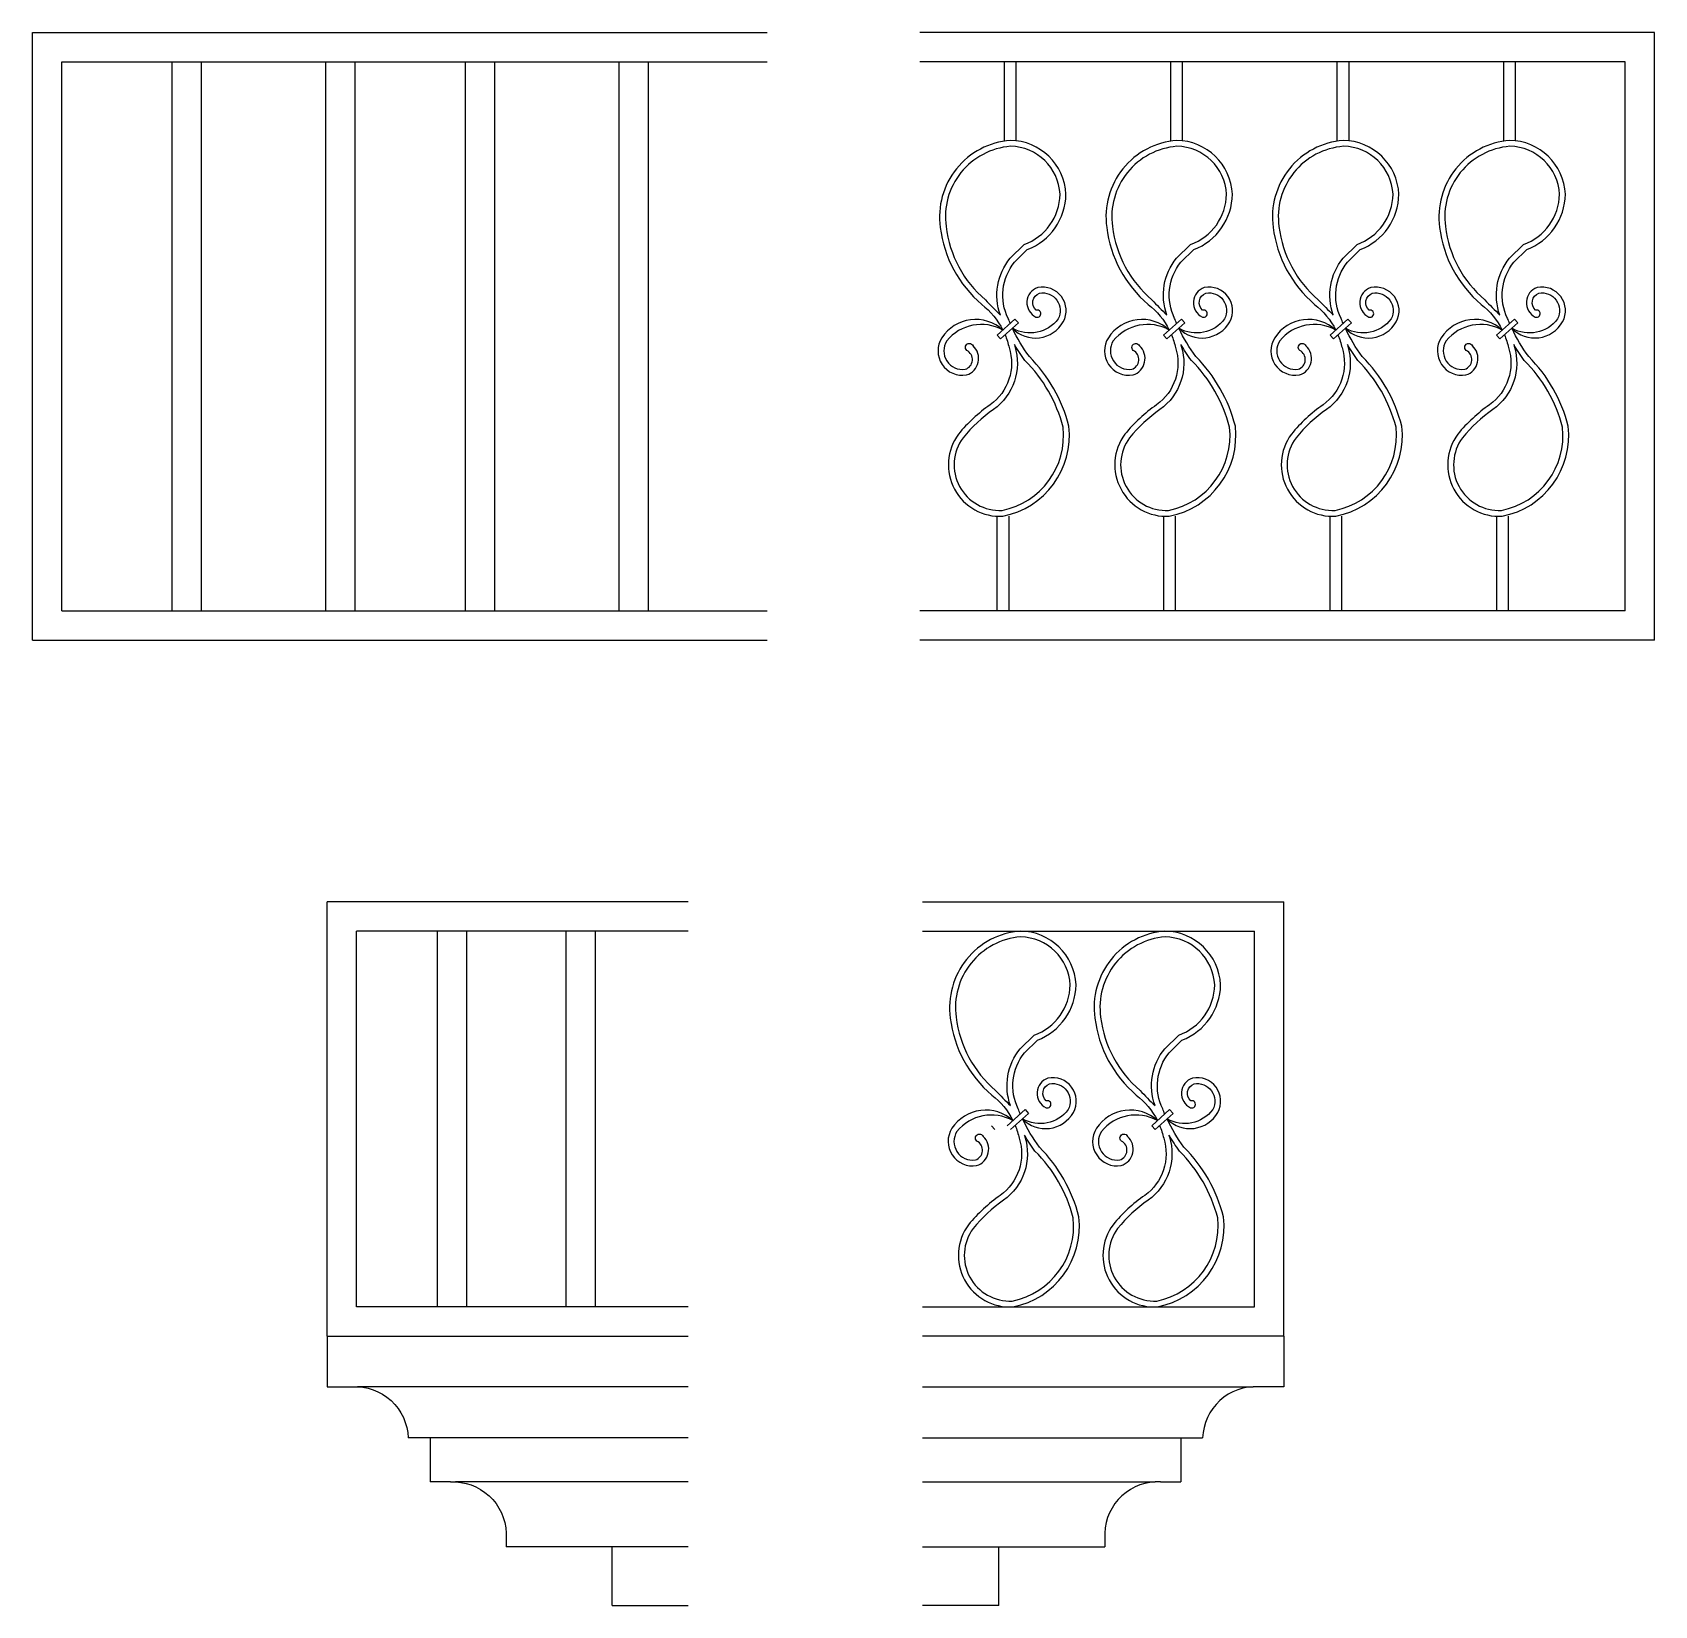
# Model space of a CAD drawing. Header units: millimetres. Extents: x 145.16 to 147.92, y 369.13 to 371.81.
import ezdxf

# ---------------------------------------------------------------- set-up
doc = ezdxf.new("R2010")
doc.units = ezdxf.units.MM
doc.header["$LTSCALE"] = 0.1

msp = doc.modelspace()

# ---------------------------------------------------------------- linework, layer by layer
at = {"color": 2}
for p, q in [((145.1582, 371.8092), (146.4114, 371.8092)), ((145.1582, 370.773), (145.1582, 371.8092)), ((147.9245, 371.8092), (146.6713, 371.8092)), ((147.9245, 370.773), (147.9245, 371.8092)), ((145.2082, 371.7592), (146.4114, 371.7592)), ((145.2082, 370.823), (145.2082, 371.7592)), ((145.3964, 370.823), (145.3964, 371.7592)), ((145.4464, 370.823), (145.4464, 371.7592)), ((145.6585, 370.823), (145.6585, 371.7592)), ((145.7085, 370.823), (145.7085, 371.7592)), ((145.8966, 370.823), (145.8966, 371.7592)), ((145.9466, 370.823), (145.9466, 371.7592)), ((146.1588, 370.823), (146.1588, 371.7592)), ((146.2088, 370.823), (146.2088, 371.7592)), ((147.8745, 371.7592), (146.6713, 371.7592)), ((147.8745, 370.823), (147.8745, 371.7592)), ((145.2082, 370.823), (146.4114, 370.823)), ((147.8745, 370.823), (146.6713, 370.823)), ((145.1582, 370.773), (146.4114, 370.773)), ((147.9245, 370.773), (146.6713, 370.773)), ((146.2767, 370.3271), (145.6606, 370.3271)), ((145.6606, 369.5863), (145.6606, 370.3271)), ((146.6762, 370.3271), (147.2923, 370.3271)), ((147.2923, 369.5863), (147.2923, 370.3271)), ((146.2767, 370.2771), (145.7106, 370.2771)), ((145.7106, 369.6363), (145.7106, 370.2771)), ((145.8488, 369.6363), (145.8488, 370.2771)), ((145.8988, 369.6363), (145.8988, 370.2771)), ((146.0683, 369.6363), (146.0683, 370.2771)), ((146.1183, 369.6363), (146.1183, 370.2771)), ((146.6762, 370.2771), (147.2423, 370.2771)), ((147.2423, 369.6363), (147.2423, 370.2771)), ((146.2767, 369.6363), (145.7106, 369.6363)), ((146.6762, 369.6363), (147.2423, 369.6363))]:
    msp.add_line(p, q, dxfattribs=at)
at = {"color": 1}
for p, q in [((146.8158, 371.6251), (146.8158, 371.7592)), ((146.8358, 371.6251), (146.8358, 371.7592)), ((147.0997, 371.6251), (147.0997, 371.7592)), ((147.1197, 371.6251), (147.1197, 371.7592)), ((147.3835, 371.6251), (147.3835, 371.7592)), ((147.4035, 371.6251), (147.4035, 371.7592)), ((147.6674, 371.6251), (147.6674, 371.7592)), ((147.6874, 371.6251), (147.6874, 371.7592)), ((146.8338, 371.3206), (146.8033, 371.2932)), ((146.8091, 371.2867), (146.8397, 371.3139)), ((146.8338, 371.3206), (146.8397, 371.3139)), ((147.1176, 371.3206), (147.0872, 371.2932)), ((147.093, 371.2867), (147.1236, 371.3139)), ((147.1176, 371.3206), (147.1236, 371.3139)), ((147.4015, 371.3206), (147.3711, 371.2932)), ((147.3768, 371.2867), (147.4075, 371.3139)), ((147.4015, 371.3206), (147.4075, 371.3139)), ((147.6854, 371.3206), (147.655, 371.2932)), ((147.6607, 371.2867), (147.6914, 371.3139)), ((147.6854, 371.3206), (147.6914, 371.3139)), ((146.8033, 371.2932), (146.8091, 371.2867)), ((147.0872, 371.2932), (147.093, 371.2867)), ((147.3711, 371.2932), (147.3768, 371.2867)), ((147.655, 371.2932), (147.6607, 371.2867)), ((146.8031, 370.9844), (146.8031, 370.823)), ((146.8231, 370.9844), (146.8231, 370.823)), ((147.087, 370.9844), (147.087, 370.823)), ((147.107, 370.9844), (147.107, 370.823)), ((147.3709, 370.9844), (147.3709, 370.823)), ((147.3909, 370.9844), (147.3909, 370.823)), ((147.6547, 370.9844), (147.6547, 370.823)), ((147.6747, 370.9844), (147.6747, 370.823)), ((146.851, 369.9726), (146.8205, 369.9452)), ((146.851, 369.9726), (146.8569, 369.9658)), ((147.0974, 369.9726), (147.067, 369.9452)), ((147.0974, 369.9726), (147.1034, 369.9658)), ((146.7936, 369.9452), (146.7993, 369.9387)), ((146.8263, 369.9387), (146.8569, 369.9658)), ((147.067, 369.9452), (147.0727, 369.9387)), ((147.0727, 369.9387), (147.1034, 369.9658))]:
    msp.add_line(p, q, dxfattribs=at)
at = {"color": 6}
for p, q in [((145.6606, 369.5863), (145.6606, 369.5002)), ((145.6606, 369.5863), (146.2767, 369.5863)), ((147.2923, 369.5863), (146.6762, 369.5863)), ((147.2923, 369.5863), (147.2923, 369.5002)), ((145.6606, 369.5002), (145.7039, 369.5002)), ((146.2767, 369.5002), (145.7128, 369.5002)), ((146.6762, 369.5002), (147.2401, 369.5002)), ((147.2923, 369.5002), (147.249, 369.5002)), ((145.8364, 369.413), (145.7991, 369.413)), ((145.8364, 369.413), (145.8364, 369.338)), ((146.2767, 369.413), (145.8364, 369.413)), ((146.6762, 369.413), (147.1165, 369.413)), ((147.1165, 369.413), (147.1165, 369.338)), ((147.1165, 369.413), (147.1538, 369.413)), ((145.871, 369.338), (145.8364, 369.338)), ((146.2767, 369.338), (145.8798, 369.338)), ((146.6762, 369.338), (147.0731, 369.338)), ((147.082, 369.338), (147.1165, 369.338)), ((145.9662, 369.2507), (145.9662, 369.227)), ((146.9868, 369.2507), (146.9868, 369.227)), ((146.1466, 369.227), (145.9662, 369.227)), ((146.1466, 369.1271), (146.1466, 369.227)), ((146.2767, 369.227), (146.1466, 369.227)), ((146.6762, 369.227), (146.8063, 369.227)), ((146.8063, 369.1271), (146.8063, 369.227)), ((146.8063, 369.227), (146.9868, 369.227)), ((146.1466, 369.1271), (146.2767, 369.1271)), ((146.8063, 369.1271), (146.6762, 369.1271))]:
    msp.add_line(p, q, dxfattribs=at)
at = {"color": 1}
for points in [[(146.8329, 371.4176), (146.8548, 371.439, 0.306931), (146.9207, 371.5334, 0.397058), (146.8258, 371.6251, 0.432102), (146.7063, 371.4769, 0.188345), (146.7771, 371.3456, -0.111789), (146.813, 371.3019, -0.111789)], [(147.1168, 371.4176), (147.1387, 371.439, 0.306931), (147.2046, 371.5334, 0.397058), (147.1097, 371.6251, 0.432102), (146.9902, 371.4769, 0.188345), (147.0609, 371.3456, -0.111789), (147.0969, 371.3019, -0.111789)], [(147.4007, 371.4176), (147.4226, 371.439, 0.306931), (147.4885, 371.5334, 0.397058), (147.3935, 371.6251, 0.432102), (147.2741, 371.4769, 0.188345), (147.3448, 371.3456, -0.111789), (147.3808, 371.3019, -0.111789)], [(147.6846, 371.4176), (147.7065, 371.439, 0.306931), (147.7724, 371.5334, 0.397058), (147.6774, 371.6251, 0.432102), (147.558, 371.4769, 0.188345), (147.6287, 371.3456, -0.111789), (147.6647, 371.3019, -0.111789)], [(146.8257, 371.3133, -0.00785), (146.8222, 371.3217, -0.291434), (146.8329, 371.4176)], [(147.1095, 371.3133, -0.00785), (147.1061, 371.3217, -0.291434), (147.1168, 371.4176)], [(147.3934, 371.3133, -0.00785), (147.3899, 371.3217, -0.291434), (147.4007, 371.4176)], [(147.6773, 371.3133, -0.00785), (147.6738, 371.3217, -0.291434), (147.6846, 371.4176)], [(146.8295, 371.3048, 0.498485), (146.9162, 371.3158, 0.635174), (146.8728, 371.3743, 0.672054), (146.8695, 371.324, 1.414172), (146.8699, 371.3356, -0.564424), (146.8754, 371.3647, -0.626327), (146.9074, 371.3207, -0.378639), (146.8295, 371.3048, 0.497563)], [(147.1134, 371.3048, 0.498485), (147.2001, 371.3158, 0.635174), (147.1567, 371.3743, 0.672054), (147.1533, 371.324, 1.414172), (147.1538, 371.3356, -0.564424), (147.1593, 371.3647, -0.626327), (147.1913, 371.3207, -0.378639), (147.1134, 371.3048, 0.497563)], [(147.3973, 371.3048, 0.498485), (147.484, 371.3158, 0.635174), (147.4406, 371.3743, 0.672054), (147.4372, 371.324, 1.414172), (147.4376, 371.3356, -0.564424), (147.4432, 371.3647, -0.626327), (147.4752, 371.3207, -0.378639), (147.3973, 371.3048, 0.497563)], [(147.6812, 371.3048, 0.498485), (147.7678, 371.3158, 0.635174), (147.7244, 371.3743, 0.672054), (147.7211, 371.324, 1.414172), (147.7215, 371.3356, -0.564424), (147.7271, 371.3647, -0.626327), (147.7591, 371.3207, -0.378639), (147.6812, 371.3048, 0.497563)], [(146.813, 371.3019, 0.461468), (146.7091, 371.2888, 0.650432), (146.7512, 371.2252, 0.57503), (146.7623, 371.2749, 0.502984)], [(146.813, 371.3019, 0.362754), (146.7175, 371.2834, 0.643667), (146.749, 371.235, 0.675031), (146.7517, 371.2669, -1.273672), (146.7623, 371.2749)], [(146.8169, 371.2936, -0.044703), (146.8238, 371.2718, -0.324841), (146.7915, 371.1744, 0.068727), (146.7374, 371.1244, 0.636143), (146.8131, 370.9844, 0.391481), (146.9257, 371.1381, 0.133262), (146.8583, 371.2566, -0.048473), (146.8295, 371.3048, -0.048473)], [(147.0969, 371.3019, 0.461468), (146.993, 371.2888, 0.650432), (147.0351, 371.2252, 0.57503), (147.0461, 371.2749, 0.502984)], [(147.0969, 371.3019, 0.362754), (147.0014, 371.2834, 0.643667), (147.0329, 371.235, 0.675031), (147.0356, 371.2669, -1.273672), (147.0461, 371.2749)], [(147.1008, 371.2936, -0.044703), (147.1076, 371.2718, -0.324841), (147.0754, 371.1744, 0.068727), (147.0213, 371.1244, 0.636143), (147.097, 370.9844, 0.391481), (147.2096, 371.1381, 0.133262), (147.1422, 371.2566, -0.048473), (147.1134, 371.3048, -0.048473)], [(147.3808, 371.3019, 0.461468), (147.2768, 371.2888, 0.650432), (147.319, 371.2252, 0.57503), (147.33, 371.2749, 0.502984)], [(147.3808, 371.3019, 0.362754), (147.2852, 371.2834, 0.643667), (147.3168, 371.235, 0.675031), (147.3194, 371.2669, -1.273672), (147.33, 371.2749)], [(147.3846, 371.2936, -0.044703), (147.3915, 371.2718, -0.324841), (147.3592, 371.1744, 0.068727), (147.3052, 371.1244, 0.636143), (147.3809, 370.9844, 0.391481), (147.4935, 371.1381, 0.133262), (147.4261, 371.2566, -0.048473), (147.3973, 371.3048, -0.048473)], [(147.6647, 371.3019, 0.461468), (147.5607, 371.2888, 0.650432), (147.6029, 371.2252, 0.57503), (147.6139, 371.2749, 0.502984)], [(147.6647, 371.3019, 0.362754), (147.5691, 371.2834, 0.643667), (147.6007, 371.235, 0.675031), (147.6033, 371.2669, -1.273672), (147.6139, 371.2749)], [(147.6685, 371.2936, -0.044703), (147.6754, 371.2718, -0.324841), (147.6431, 371.1744, 0.068727), (147.589, 371.1244, 0.636143), (147.6647, 370.9844, 0.391481), (147.7774, 371.1381, 0.133262), (147.7099, 371.2566, -0.048473), (147.6812, 371.3048, -0.048473)], [(146.8501, 370.0696), (146.872, 370.091, 0.306931), (146.9379, 370.1854, 0.397058), (146.843, 370.2771, 0.432102), (146.7235, 370.1288, 0.188345), (146.7943, 369.9975, -0.111789), (146.8303, 369.9539, -0.111789)], [(147.0966, 370.0696), (147.1185, 370.091, 0.306931), (147.1844, 370.1854, 0.397058), (147.0894, 370.2771, 0.432102), (146.97, 370.1288, 0.188345), (147.0407, 369.9975, -0.111789), (147.0767, 369.9539, -0.111789)], [(146.8429, 369.9653, -0.00785), (146.8394, 369.9737, -0.291434), (146.8501, 370.0696)], [(147.0893, 369.9653, -0.00785), (147.0858, 369.9737, -0.291434), (147.0966, 370.0696)], [(146.8467, 369.9568, 0.498485), (146.9334, 369.9678, 0.635174), (146.89, 370.0263, 0.672054), (146.8867, 369.9759, 1.414172), (146.8871, 369.9876, -0.564424), (146.8926, 370.0166, -0.626327), (146.9247, 369.9726, -0.378639), (146.8467, 369.9568, 0.497563)], [(147.0932, 369.9568, 0.498485), (147.1798, 369.9678, 0.635174), (147.1365, 370.0263, 0.672054), (147.1331, 369.9759, 1.414172), (147.1335, 369.9876, -0.564424), (147.1391, 370.0166, -0.626327), (147.1711, 369.9726, -0.378639), (147.0932, 369.9568, 0.497563)], [(146.8303, 369.9539, 0.461468), (146.7263, 369.9408, 0.650432), (146.7684, 369.8772, 0.57503), (146.7795, 369.9269, 0.502984)], [(147.0767, 369.9539, 0.461468), (146.9727, 369.9408, 0.650432), (147.0149, 369.8772, 0.57503), (147.0259, 369.9269, 0.502984)], [(146.8303, 369.9539, 0.362754), (146.7347, 369.9353, 0.643667), (146.7662, 369.8869, 0.675031), (146.7689, 369.9189, -1.273672), (146.7795, 369.9269)], [(146.8341, 369.9456, -0.044703), (146.841, 369.9238, -0.324841), (146.8087, 369.8264, 0.068727), (146.7546, 369.7764, 0.636143), (146.8303, 369.6363, 0.391481), (146.9429, 369.79, 0.133262), (146.8755, 369.9086, -0.048473), (146.8467, 369.9568, -0.048473)], [(147.0767, 369.9539, 0.362754), (146.9811, 369.9353, 0.643667), (147.0127, 369.8869, 0.675031), (147.0153, 369.9189, -1.273672), (147.0259, 369.9269)], [(147.0805, 369.9456, -0.044703), (147.0874, 369.9238, -0.324841), (147.0551, 369.8264, 0.068727), (147.001, 369.7764, 0.636143), (147.0768, 369.6363, 0.391481), (147.1894, 369.79, 0.133262), (147.1219, 369.9086, -0.048473), (147.0932, 369.9568, -0.048473)]]:
    msp.add_lwpolyline(points, format="xyb", dxfattribs=at)
for points in [[(146.8255, 371.4244), (146.8494, 371.4477, 0.31199), (146.9107, 371.5333, 0.39456), (146.8261, 371.6151, 0.431196), (146.7163, 371.4782, 0.188154), (146.7834, 371.3533, 0.008793), (146.8089, 371.3274, -0.263429)], [(147.1094, 371.4244), (147.1332, 371.4477, 0.31199), (147.1946, 371.5333, 0.39456), (147.11, 371.6151, 0.431196), (147.0001, 371.4782, 0.188154), (147.0673, 371.3533, 0.008793), (147.0928, 371.3274, -0.263429)], [(147.3933, 371.4244), (147.4171, 371.4477, 0.31199), (147.4785, 371.5333, 0.39456), (147.3939, 371.6151, 0.431196), (147.284, 371.4782, 0.188154), (147.3511, 371.3533, 0.008793), (147.3767, 371.3274, -0.263429)], [(147.6772, 371.4244), (147.701, 371.4477, 0.31199), (147.7624, 371.5333, 0.39456), (147.6777, 371.6151, 0.431196), (147.5679, 371.4782, 0.188154), (147.635, 371.3533, 0.008793), (147.6606, 371.3274, -0.263429)], [(146.8328, 371.2772, -0.267949), (146.8334, 371.2744, -0.323734), (146.7972, 371.1663, 0.068544), (146.7453, 371.1183, 0.632058), (146.8119, 370.9943, 0.38846), (146.9159, 371.1362, 0.133287), (146.8507, 371.2501, -0.027079)], [(147.1167, 371.2772, -0.267949), (147.1173, 371.2744, -0.323734), (147.0811, 371.1663, 0.068544), (147.0292, 371.1183, 0.632058), (147.0957, 370.9943, 0.38846), (147.1998, 371.1362, 0.133287), (147.1346, 371.2501, -0.027079)], [(147.4006, 371.2772, -0.267949), (147.4012, 371.2744, -0.323734), (147.365, 371.1663, 0.068544), (147.3131, 371.1183, 0.632058), (147.3796, 370.9943, 0.38846), (147.4836, 371.1362, 0.133287), (147.4185, 371.2501, -0.027079)], [(147.6844, 371.2772, -0.267949), (147.6851, 371.2744, -0.323734), (147.6489, 371.1663, 0.068544), (147.5969, 371.1183, 0.632058), (147.6635, 370.9943, 0.38846), (147.7675, 371.1362, 0.133287), (147.7023, 371.2501, -0.027079)], [(146.8427, 370.0764), (146.8666, 370.0996, 0.31199), (146.9279, 370.1852, 0.39456), (146.8433, 370.2671, 0.431196), (146.7335, 370.1301, 0.188154), (146.8006, 370.0053, 0.008793), (146.8261, 369.9794, -0.263429)], [(147.0892, 370.0764), (147.113, 370.0996, 0.31199), (147.1744, 370.1852, 0.39456), (147.0897, 370.2671, 0.431196), (146.9799, 370.1301, 0.188154), (147.047, 370.0053, 0.008793), (147.0726, 369.9794, -0.263429)], [(146.85, 369.9292, -0.267949), (146.8506, 369.9264, -0.323734), (146.8144, 369.8182, 0.068544), (146.7625, 369.7702, 0.632058), (146.8291, 369.6463, 0.38846), (146.9331, 369.7882, 0.133287), (146.8679, 369.902, -0.027079)], [(147.0964, 369.9292, -0.267949), (147.0971, 369.9264, -0.323734), (147.0609, 369.8182, 0.068544), (147.0089, 369.7702, 0.632058), (147.0755, 369.6463, 0.38846), (147.1795, 369.7882, 0.133287), (147.1143, 369.902, -0.027079)]]:
    msp.add_lwpolyline(points, format="xyb", close=True, dxfattribs=at)
at = {"color": 6}
for points in [[(145.7039, 369.5002, -0.417367), (145.7991, 369.413, -1)], [(147.249, 369.5002, 0.417367), (147.1538, 369.413, 1)], [(145.871, 369.338, -0.417367), (145.9662, 369.2507, -1)], [(147.082, 369.338, 0.417367), (146.9868, 369.2507, 1)]]:
    msp.add_lwpolyline(points, format="xyb", dxfattribs=at)

doc.saveas('drawing.dxf')
